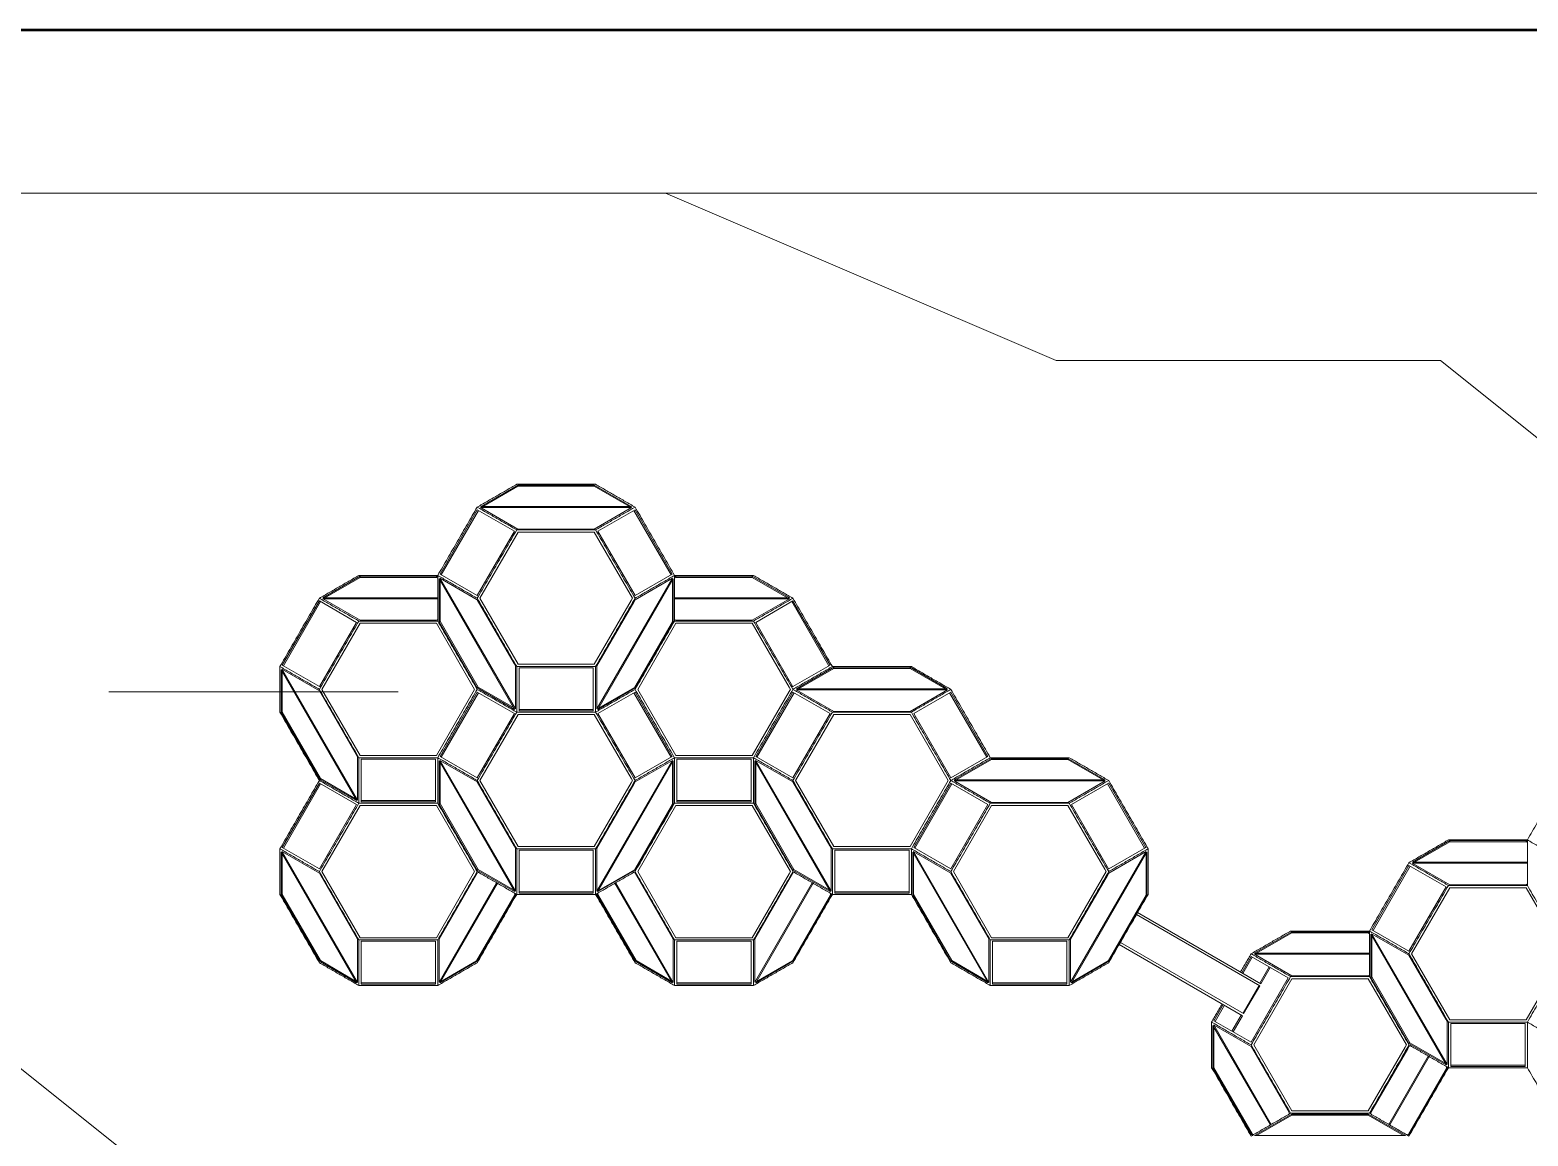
# Model space of a CAD drawing. Header units: millimetres. Extents: x 32551 to 59551, y -21458 to 15116.
# Drawn here: x 47876 to 48806, y 14429 to 15116 of the extents above; entities that cross this region are included whole.
import ezdxf

# ---------------------------------------------------------------- set-up
doc = ezdxf.new("R2010")
doc.units = ezdxf.units.MM
doc.layers.add('4TH DETAILS', color=120, linetype='Continuous', lineweight=15, true_color=0x39ffb0)
doc.layers.add('LAYOUT', color=141, linetype='Continuous', lineweight=50, true_color=0x7debff, plot=False)

msp = doc.modelspace()

# ---------------------------------------------------------------- linework, layer by layer
at = {"layer": '4TH DETAILS', "linetype": 'Continuous'}
for p, q in [((48155.503, 14819.949), (48178.64, 14833.307)), ((48178.64, 14832.6), (48156.728, 14819.949)), ((48178.64, 14832.6), (48178.64, 14833.307)), ((48178.64, 14833.307), (48226.001, 14833.307)), ((48226.001, 14832.6), (48178.64, 14832.6)), ((48226.001, 14832.6), (48226.001, 14833.307)), ((48226.001, 14833.307), (48248.867, 14820.105)), ((48247.914, 14819.949), (48226.001, 14832.6)), ((48130.292, 14778.049), (48153.331, 14817.954)), ((48154.048, 14817.54), (48131.009, 14777.635)), ((48153.331, 14817.954), (48176.37, 14804.653)), ((48155.775, 14819.165), (48155.466, 14819.343)), ((48249.175, 14819.343), (48155.466, 14819.343)), ((48155.503, 14819.949), (48249.138, 14819.949)), ((48178.64, 14805.963), (48155.775, 14819.165)), ((48249.175, 14819.343), (48226.001, 14805.963)), ((48228.249, 14804.64), (48251.288, 14817.942)), ((48248.867, 14820.105), (48249.138, 14819.949)), ((48273.611, 14777.622), (48250.571, 14817.528)), ((48251.288, 14817.942), (48251.311, 14817.903)), ((48251.311, 14817.903), (48274.328, 14778.036)), ((48176.37, 14804.653), (48153.331, 14764.747)), ((48154.96, 14763.067), (48178.641, 14804.082)), ((48226.001, 14805.963), (48178.64, 14805.963)), ((48178.641, 14804.082), (48226.001, 14804.082)), ((48226.001, 14804.082), (48249.681, 14763.067)), ((48251.288, 14764.734), (48228.249, 14804.64)), ((48057.524, 14763.38), (48080.661, 14776.738)), ((48080.661, 14776.031), (48058.748, 14763.38)), ((48080.661, 14776.031), (48080.661, 14776.738)), ((48080.661, 14776.738), (48128.022, 14776.738)), ((48128.022, 14776.031), (48080.661, 14776.031)), ((48128.022, 14776.031), (48128.022, 14776.738)), ((48128.022, 14776.738), (48128.836, 14776.268)), ((48128.836, 14775.561), (48128.022, 14776.031)), ((48129.651, 14748.454), (48129.651, 14775.171)), ((48176.468, 14694.08), (48129.651, 14775.171)), ((48130.131, 14775.52), (48130.465, 14775.328)), ((48130.131, 14775.52), (48177.011, 14694.321)), ((48130.263, 14748.808), (48130.263, 14774.11)), ((48153.331, 14764.747), (48130.292, 14778.049)), ((48130.465, 14775.328), (48153.331, 14762.126)), ((48227.63, 14694.347), (48274.488, 14775.508)), ((48274.991, 14775.171), (48228.173, 14694.08)), ((48274.328, 14778.036), (48251.311, 14764.747)), ((48251.311, 14762.126), (48274.488, 14775.508)), ((48274.623, 14748.666), (48274.623, 14774.534)), ((48274.991, 14775.171), (48274.991, 14748.454)), ((48275.805, 14776.268), (48276.62, 14776.738)), ((48276.62, 14776.031), (48275.805, 14775.561)), ((48276.62, 14776.031), (48276.62, 14776.738)), ((48276.62, 14776.738), (48323.981, 14776.738)), ((48323.981, 14776.031), (48276.62, 14776.031)), ((48323.981, 14776.031), (48323.981, 14776.738)), ((48323.981, 14776.738), (48346.846, 14763.537)), ((48345.893, 14763.38), (48323.981, 14776.031)), ((48251.311, 14764.747), (48251.288, 14764.734)), ((48032.312, 14721.48), (48055.351, 14761.386)), ((48056.069, 14760.972), (48033.029, 14721.066)), ((48055.351, 14761.386), (48078.391, 14748.084)), ((48057.795, 14762.596), (48057.487, 14762.774)), ((48128.836, 14762.774), (48057.487, 14762.774)), ((48057.524, 14763.38), (48128.836, 14763.38)), ((48080.661, 14749.395), (48057.795, 14762.596)), ((48153.331, 14762.126), (48176.197, 14722.521)), ((48178.641, 14722.051), (48154.96, 14763.067)), ((48248.867, 14761.656), (48226.001, 14722.051)), ((48227.63, 14721.11), (48250.496, 14760.715)), ((48249.681, 14763.067), (48248.867, 14761.656)), ((48250.496, 14760.715), (48251.311, 14762.126)), ((48275.805, 14763.38), (48347.118, 14763.38)), ((48347.155, 14762.774), (48275.805, 14762.774)), ((48347.155, 14762.774), (48323.981, 14749.395)), ((48326.228, 14748.071), (48349.268, 14761.373)), ((48346.846, 14763.537), (48347.118, 14763.38)), ((48371.59, 14721.054), (48348.551, 14760.959)), ((48349.268, 14761.373), (48349.29, 14761.334)), ((48349.29, 14761.334), (48372.307, 14721.468)), ((48078.391, 14748.084), (48055.351, 14708.179)), ((48056.981, 14706.498), (48080.661, 14747.513)), ((48128.022, 14749.395), (48080.661, 14749.395)), ((48080.661, 14747.513), (48128.021, 14747.513)), ((48128.021, 14747.513), (48150.887, 14707.909)), ((48128.836, 14749.865), (48128.022, 14749.395)), ((48130.263, 14748.808), (48129.651, 14748.454)), ((48153.331, 14707.439), (48129.651, 14748.454)), ((48153.943, 14707.792), (48130.263, 14748.808)), ((48250.943, 14707.651), (48274.623, 14748.666)), ((48274.991, 14748.454), (48252.125, 14708.849)), ((48252.94, 14706.498), (48276.62, 14747.513)), ((48274.623, 14748.666), (48274.991, 14748.454)), ((48276.62, 14749.395), (48275.805, 14749.865)), ((48323.981, 14749.395), (48276.62, 14749.395)), ((48276.62, 14747.513), (48323.981, 14747.513)), ((48323.981, 14747.513), (48346.846, 14707.909)), ((48349.268, 14708.166), (48326.228, 14748.071)), ((48031.671, 14691.886), (48031.671, 14718.602)), ((48078.489, 14637.512), (48031.671, 14718.602)), ((48032.151, 14718.952), (48032.486, 14718.759)), ((48032.151, 14718.952), (48079.032, 14637.753)), ((48055.351, 14708.179), (48032.312, 14721.48)), ((48032.486, 14718.759), (48055.351, 14705.557)), ((48176.197, 14722.521), (48177.011, 14721.11)), ((48177.011, 14721.11), (48177.011, 14694.321)), ((48226.001, 14722.051), (48178.641, 14722.051)), ((48179.281, 14719.8), (48225.36, 14719.8)), ((48179.281, 14693.196), (48179.281, 14719.8)), ((48225.36, 14719.8), (48225.36, 14693.196)), ((48227.63, 14694.347), (48227.63, 14721.11)), ((48372.307, 14721.468), (48349.29, 14708.179)), ((48351.462, 14706.812), (48374.6, 14720.17)), ((48374.6, 14719.463), (48352.687, 14706.812)), ((48374.6, 14719.463), (48374.6, 14720.17)), ((48374.6, 14720.17), (48421.96, 14720.17)), ((48421.96, 14719.463), (48374.6, 14719.463)), ((48421.96, 14719.463), (48421.96, 14720.17)), ((48421.96, 14720.17), (48444.826, 14706.968)), ((48443.873, 14706.812), (48421.96, 14719.463)), ((48032.283, 14692.239), (48032.283, 14717.542)), ((48055.351, 14705.557), (48078.217, 14665.953)), ((48080.661, 14665.483), (48056.981, 14706.498)), ((48151.702, 14706.498), (48128.021, 14665.483)), ((48130.292, 14664.912), (48153.331, 14704.817)), ((48154.048, 14704.403), (48131.009, 14664.498)), ((48150.887, 14707.909), (48151.702, 14706.498)), ((48153.943, 14707.792), (48153.331, 14707.439)), ((48176.468, 14694.08), (48153.331, 14707.439)), ((48153.331, 14704.817), (48176.37, 14691.516)), ((48175.856, 14695.141), (48153.943, 14707.792)), ((48251.311, 14707.439), (48228.173, 14694.08)), ((48228.249, 14691.503), (48251.288, 14704.805)), ((48228.541, 14694.717), (48250.943, 14707.651)), ((48273.611, 14664.485), (48250.571, 14704.39)), ((48250.943, 14707.651), (48251.311, 14707.439)), ((48251.288, 14704.805), (48251.311, 14704.766)), ((48252.125, 14708.849), (48251.311, 14707.439)), ((48251.311, 14704.766), (48274.328, 14664.899)), ((48276.62, 14665.483), (48252.94, 14706.498)), ((48346.846, 14705.087), (48323.981, 14665.483)), ((48326.251, 14664.912), (48349.29, 14704.817)), ((48350.007, 14704.403), (48326.968, 14664.498)), ((48346.846, 14707.909), (48347.661, 14706.498)), ((48347.661, 14706.498), (48346.846, 14705.087)), ((48349.29, 14708.179), (48349.268, 14708.166)), ((48349.29, 14704.817), (48372.33, 14691.516)), ((48351.734, 14706.028), (48351.426, 14706.206)), ((48445.134, 14706.206), (48351.426, 14706.206)), ((48351.462, 14706.812), (48445.098, 14706.812)), ((48374.6, 14692.826), (48351.734, 14706.028)), ((48445.134, 14706.206), (48421.96, 14692.826)), ((48424.208, 14691.503), (48447.247, 14704.805)), ((48444.826, 14706.968), (48445.098, 14706.812)), ((48469.57, 14664.485), (48446.53, 14704.39)), ((48447.247, 14704.805), (48447.27, 14704.766)), ((48447.27, 14704.766), (48470.287, 14664.899)), ((48032.283, 14692.239), (48031.671, 14691.886)), ((48055.351, 14650.87), (48031.671, 14691.886)), ((48055.964, 14651.224), (48032.283, 14692.239)), ((48176.37, 14691.516), (48153.331, 14651.61)), ((48154.96, 14649.929), (48178.641, 14690.945)), ((48178.641, 14690.945), (48226.001, 14690.945)), ((48179.281, 14694.024), (48225.36, 14694.024)), ((48225.36, 14693.196), (48179.281, 14693.196)), ((48226.001, 14690.945), (48248.867, 14651.34)), ((48251.288, 14651.597), (48228.249, 14691.503)), ((48372.33, 14691.516), (48349.29, 14651.61)), ((48350.919, 14649.929), (48374.6, 14690.945)), ((48421.96, 14692.826), (48374.6, 14692.826)), ((48374.6, 14690.945), (48421.96, 14690.945)), ((48421.96, 14690.945), (48445.64, 14649.929)), ((48447.247, 14651.597), (48424.208, 14691.503)), ((48078.217, 14665.953), (48079.032, 14664.542)), ((48079.032, 14664.542), (48079.032, 14637.753)), ((48128.021, 14665.483), (48080.661, 14665.483)), ((48081.302, 14663.231), (48127.381, 14663.231)), ((48081.302, 14636.628), (48081.302, 14663.231)), ((48127.381, 14663.231), (48127.381, 14636.628)), ((48153.331, 14651.61), (48130.292, 14664.912)), ((48274.328, 14664.899), (48251.311, 14651.61)), ((48323.981, 14665.483), (48276.62, 14665.483)), ((48277.261, 14663.231), (48323.34, 14663.231)), ((48277.261, 14636.628), (48277.261, 14663.231)), ((48323.34, 14663.231), (48323.34, 14636.628)), ((48349.29, 14651.61), (48326.251, 14664.912)), ((48470.287, 14664.899), (48447.27, 14651.61)), ((48449.442, 14650.243), (48472.579, 14663.601)), ((48472.579, 14662.894), (48450.667, 14650.243)), ((48472.579, 14662.894), (48472.579, 14663.601)), ((48472.579, 14663.601), (48519.94, 14663.601)), ((48519.94, 14662.894), (48472.579, 14662.894)), ((48519.94, 14662.894), (48519.94, 14663.601)), ((48519.94, 14663.601), (48542.806, 14650.4)), ((48541.852, 14650.243), (48519.94, 14662.894)), ((48129.651, 14635.317), (48129.651, 14662.034)), ((48176.468, 14580.943), (48129.651, 14662.034)), ((48130.131, 14662.383), (48130.465, 14662.19)), ((48130.131, 14662.383), (48177.011, 14581.184)), ((48130.263, 14635.671), (48130.263, 14660.973)), ((48130.465, 14662.19), (48153.331, 14648.989)), ((48227.63, 14581.21), (48274.488, 14662.371)), ((48274.991, 14662.034), (48228.173, 14580.943)), ((48251.311, 14648.989), (48274.488, 14662.371)), ((48274.623, 14635.529), (48274.623, 14661.397)), ((48274.991, 14662.034), (48274.991, 14635.317)), ((48325.61, 14635.317), (48325.61, 14662.034)), ((48372.427, 14580.943), (48325.61, 14662.034)), ((48326.09, 14662.383), (48326.424, 14662.19)), ((48326.09, 14662.383), (48372.97, 14581.184)), ((48326.222, 14635.671), (48326.222, 14660.973)), ((48326.424, 14662.19), (48349.29, 14648.989)), ((48032.312, 14608.343), (48055.351, 14648.249)), ((48056.069, 14647.835), (48033.029, 14607.929)), ((48055.964, 14651.224), (48055.351, 14650.87)), ((48056.166, 14650.4), (48055.351, 14650.87)), ((48055.351, 14648.249), (48078.391, 14634.947)), ((48077.876, 14638.572), (48055.964, 14651.224)), ((48078.489, 14637.512), (48056.166, 14650.4)), ((48153.331, 14648.989), (48176.197, 14609.384)), ((48178.641, 14608.914), (48154.96, 14649.929)), ((48248.867, 14648.518), (48226.001, 14608.914)), ((48227.63, 14607.973), (48250.496, 14647.578)), ((48248.867, 14651.34), (48249.681, 14649.929)), ((48249.681, 14649.929), (48248.867, 14648.518)), ((48250.496, 14647.578), (48251.311, 14648.989)), ((48251.311, 14651.61), (48251.288, 14651.597)), ((48349.29, 14648.989), (48372.156, 14609.384)), ((48374.6, 14608.914), (48350.919, 14649.929)), ((48444.826, 14648.518), (48421.96, 14608.914)), ((48424.23, 14608.343), (48447.27, 14648.249)), ((48447.987, 14647.835), (48424.947, 14607.929)), ((48445.64, 14649.929), (48444.826, 14648.518)), ((48447.27, 14651.61), (48447.247, 14651.597)), ((48447.27, 14648.249), (48470.309, 14634.947)), ((48449.713, 14649.459), (48449.405, 14649.637)), ((48543.114, 14649.637), (48449.405, 14649.637)), ((48449.442, 14650.243), (48543.077, 14650.243)), ((48472.579, 14636.258), (48449.713, 14649.459)), ((48543.114, 14649.637), (48519.94, 14636.258)), ((48522.188, 14634.934), (48545.227, 14648.236)), ((48542.806, 14650.4), (48543.077, 14650.243)), ((48567.549, 14607.916), (48544.51, 14647.822)), ((48545.227, 14648.236), (48545.249, 14648.197)), ((48545.249, 14648.197), (48568.267, 14608.33)), ((48078.391, 14634.947), (48055.351, 14595.042)), ((48081.302, 14637.456), (48127.381, 14637.456)), ((48127.381, 14636.628), (48081.302, 14636.628)), ((48130.263, 14635.671), (48129.651, 14635.317)), ((48153.331, 14594.301), (48129.651, 14635.317)), ((48153.943, 14594.655), (48130.263, 14635.671)), ((48250.943, 14594.514), (48274.623, 14635.529)), ((48274.991, 14635.317), (48252.125, 14595.712)), ((48274.623, 14635.529), (48274.991, 14635.317)), ((48277.261, 14637.456), (48323.34, 14637.456)), ((48323.34, 14636.628), (48277.261, 14636.628)), ((48326.222, 14635.671), (48325.61, 14635.317)), ((48349.29, 14594.301), (48325.61, 14635.317)), ((48349.903, 14594.655), (48326.222, 14635.671)), ((48470.309, 14634.947), (48447.27, 14595.042)), ((48519.94, 14636.258), (48472.579, 14636.258)), ((48545.227, 14595.029), (48522.188, 14634.934)), ((48056.981, 14593.361), (48080.661, 14634.376)), ((48080.661, 14634.376), (48128.021, 14634.376)), ((48128.021, 14634.376), (48150.887, 14594.772)), ((48252.94, 14593.361), (48276.62, 14634.376)), ((48276.62, 14634.376), (48323.981, 14634.376)), ((48323.981, 14634.376), (48347.661, 14593.361)), ((48448.899, 14593.361), (48472.579, 14634.376)), ((48472.579, 14634.376), (48519.94, 14634.376)), ((48519.94, 14634.376), (48542.805, 14594.772)), ((48055.351, 14595.042), (48032.312, 14608.343)), ((48176.197, 14609.384), (48177.011, 14607.973)), ((48177.011, 14607.973), (48177.011, 14581.184)), ((48226.001, 14608.914), (48178.641, 14608.914)), ((48179.281, 14606.663), (48225.36, 14606.663)), ((48179.281, 14580.059), (48179.281, 14606.663)), ((48225.36, 14606.663), (48225.36, 14580.059)), ((48227.63, 14581.21), (48227.63, 14607.973)), ((48372.156, 14609.384), (48372.97, 14607.973)), ((48372.97, 14607.973), (48372.97, 14581.184)), ((48421.96, 14608.914), (48374.6, 14608.914)), ((48375.24, 14606.663), (48421.319, 14606.663)), ((48375.24, 14580.059), (48375.24, 14606.663)), ((48421.319, 14606.663), (48421.319, 14580.059)), ((48447.27, 14595.042), (48424.23, 14608.343)), ((48568.267, 14608.33), (48545.249, 14595.042)), ((48733.789, 14599.212), (48756.927, 14612.57)), ((48756.927, 14611.863), (48735.014, 14599.212)), ((48756.927, 14611.863), (48756.927, 14612.57)), ((48756.927, 14612.57), (48804.287, 14612.57)), ((48804.287, 14611.863), (48756.927, 14611.863)), ((48804.287, 14611.863), (48804.287, 14612.57)), ((48804.287, 14612.57), (48805.102, 14612.1)), ((48805.102, 14611.393), (48804.287, 14611.863)), ((48031.671, 14578.748), (48031.671, 14605.465)), ((48078.489, 14524.375), (48031.671, 14605.465)), ((48032.151, 14605.815), (48032.486, 14605.622)), ((48032.151, 14605.815), (48079.032, 14524.616)), ((48032.283, 14579.102), (48032.283, 14604.404)), ((48032.486, 14605.622), (48055.351, 14592.42)), ((48423.589, 14578.748), (48423.589, 14605.465)), ((48470.407, 14524.375), (48423.589, 14605.465)), ((48424.07, 14605.815), (48424.404, 14605.622)), ((48424.07, 14605.815), (48470.95, 14524.616)), ((48424.202, 14579.102), (48424.202, 14604.404)), ((48424.404, 14605.622), (48447.27, 14592.42)), ((48521.569, 14524.642), (48568.427, 14605.802)), ((48568.93, 14605.465), (48522.112, 14524.375)), ((48545.249, 14592.42), (48568.427, 14605.802)), ((48568.562, 14578.961), (48568.562, 14604.829)), ((48568.93, 14605.465), (48568.93, 14578.748)), ((48734.061, 14598.428), (48733.753, 14598.606)), ((48805.102, 14598.606), (48733.753, 14598.606)), ((48733.789, 14599.212), (48805.102, 14599.212)), ((48756.927, 14585.227), (48734.061, 14598.428)), ((48055.351, 14592.42), (48078.217, 14552.816)), ((48080.661, 14552.346), (48056.981, 14593.361)), ((48150.887, 14591.95), (48128.021, 14552.346)), ((48129.651, 14551.405), (48152.516, 14591.009)), ((48150.887, 14594.772), (48151.702, 14593.361)), ((48151.702, 14593.361), (48150.887, 14591.95)), ((48152.516, 14591.009), (48153.331, 14592.42)), ((48153.943, 14594.655), (48153.331, 14594.301)), ((48176.468, 14580.943), (48153.331, 14594.301)), ((48153.331, 14592.42), (48154.146, 14592.891)), ((48175.856, 14582.004), (48153.943, 14594.655)), ((48251.311, 14594.301), (48228.173, 14580.943)), ((48228.541, 14581.58), (48250.943, 14594.514)), ((48250.496, 14592.891), (48251.311, 14592.42)), ((48250.943, 14594.514), (48251.311, 14594.301)), ((48252.125, 14595.712), (48251.311, 14594.301)), ((48251.311, 14592.42), (48274.176, 14552.816)), ((48276.62, 14552.346), (48252.94, 14593.361)), ((48346.846, 14591.95), (48323.981, 14552.346)), ((48325.61, 14551.405), (48348.476, 14591.009)), ((48347.661, 14593.361), (48346.846, 14591.95)), ((48348.476, 14591.009), (48349.29, 14592.42)), ((48349.903, 14594.655), (48349.29, 14594.301)), ((48372.427, 14580.943), (48349.29, 14594.301)), ((48349.29, 14592.42), (48350.105, 14592.891)), ((48371.815, 14582.004), (48349.903, 14594.655)), ((48447.27, 14592.42), (48470.136, 14552.816)), ((48472.579, 14552.346), (48448.899, 14593.361)), ((48543.62, 14593.361), (48519.94, 14552.346)), ((48521.569, 14551.405), (48544.435, 14591.009)), ((48542.805, 14594.772), (48543.62, 14593.361)), ((48544.435, 14591.009), (48545.249, 14592.42)), ((48545.249, 14595.042), (48545.227, 14595.029)), ((48708.578, 14557.312), (48731.617, 14597.218)), ((48732.334, 14596.804), (48709.295, 14556.898)), ((48731.617, 14597.218), (48754.657, 14583.916)), ((48032.283, 14579.102), (48031.671, 14578.748)), ((48055.351, 14537.733), (48031.671, 14578.748)), ((48055.964, 14538.086), (48032.283, 14579.102)), ((48129.651, 14524.642), (48165.327, 14586.435)), ((48165.85, 14586.133), (48130.194, 14524.375)), ((48152.964, 14537.945), (48176.644, 14578.961)), ((48177.011, 14578.748), (48154.146, 14539.144)), ((48176.644, 14578.961), (48176.644, 14579.901)), ((48176.644, 14578.961), (48177.011, 14578.748)), ((48177.011, 14579.689), (48177.011, 14578.748)), ((48179.281, 14580.887), (48225.36, 14580.887)), ((48225.36, 14580.059), (48179.281, 14580.059)), ((48227.63, 14578.748), (48227.63, 14579.689)), ((48228.243, 14579.102), (48227.63, 14578.748)), ((48251.311, 14537.733), (48227.63, 14578.748)), ((48228.243, 14579.102), (48228.243, 14580.043)), ((48251.923, 14538.086), (48228.243, 14579.102)), ((48274.448, 14524.375), (48238.792, 14586.133)), ((48239.303, 14586.429), (48274.991, 14524.616)), ((48325.61, 14524.642), (48361.286, 14586.435)), ((48361.809, 14586.133), (48326.153, 14524.375)), ((48348.923, 14537.945), (48372.603, 14578.961)), ((48372.97, 14578.748), (48350.105, 14539.144)), ((48372.603, 14578.961), (48372.603, 14579.901)), ((48372.603, 14578.961), (48372.97, 14578.748)), ((48372.97, 14579.689), (48372.97, 14578.748)), ((48375.24, 14580.887), (48421.319, 14580.887)), ((48421.319, 14580.059), (48375.24, 14580.059)), ((48424.202, 14579.102), (48423.589, 14578.748)), ((48447.27, 14537.733), (48423.589, 14578.748)), ((48447.882, 14538.086), (48424.202, 14579.102)), ((48544.882, 14537.945), (48568.562, 14578.961)), ((48568.93, 14578.748), (48546.064, 14539.144)), ((48568.562, 14578.961), (48568.93, 14578.748)), ((48754.657, 14583.916), (48731.617, 14544.01)), ((48733.247, 14542.33), (48756.927, 14583.345)), ((48804.287, 14585.227), (48756.927, 14585.227)), ((48756.927, 14583.345), (48804.287, 14583.345)), ((48805.102, 14585.697), (48804.287, 14585.227)), ((48804.287, 14583.345), (48827.968, 14542.33)), ((48562.497, 14566.666), (48639.002, 14522.496)), ((48563.225, 14567.926), (48639.729, 14523.756)), ((48078.217, 14552.816), (48079.032, 14551.405)), ((48079.032, 14551.405), (48079.032, 14524.616)), ((48128.021, 14552.346), (48080.661, 14552.346)), ((48129.651, 14524.642), (48129.651, 14551.405)), ((48274.176, 14552.816), (48274.991, 14551.405)), ((48274.991, 14551.405), (48274.991, 14524.616)), ((48323.981, 14552.346), (48276.62, 14552.346)), ((48325.61, 14524.642), (48325.61, 14551.405)), ((48470.136, 14552.816), (48470.95, 14551.405)), ((48470.95, 14551.405), (48470.95, 14524.616)), ((48519.94, 14552.346), (48472.579, 14552.346)), ((48521.569, 14524.642), (48521.569, 14551.405)), ((48635.81, 14542.643), (48658.947, 14556.002)), ((48658.947, 14555.295), (48637.035, 14542.643)), ((48658.947, 14555.295), (48658.947, 14556.002)), ((48658.947, 14556.002), (48706.308, 14556.002)), ((48706.308, 14555.295), (48658.947, 14555.295)), ((48706.308, 14555.295), (48706.308, 14556.002)), ((48706.308, 14556.002), (48707.122, 14555.531)), ((48707.122, 14554.824), (48706.308, 14555.295)), ((48707.937, 14527.717), (48707.937, 14554.434)), ((48754.755, 14473.344), (48707.937, 14554.434)), ((48708.417, 14554.784), (48708.752, 14554.591)), ((48708.417, 14554.784), (48755.298, 14473.585)), ((48708.549, 14528.071), (48708.549, 14553.373)), ((48731.617, 14544.01), (48708.578, 14557.312)), ((48708.752, 14554.591), (48731.617, 14541.389)), ((48081.302, 14550.094), (48127.381, 14550.094)), ((48081.302, 14523.491), (48081.302, 14550.094)), ((48127.381, 14550.094), (48127.381, 14523.491)), ((48277.261, 14550.094), (48323.34, 14550.094)), ((48277.261, 14523.491), (48277.261, 14550.094)), ((48323.34, 14550.094), (48323.34, 14523.491)), ((48473.22, 14550.094), (48519.299, 14550.094)), ((48473.22, 14523.491), (48473.22, 14550.094)), ((48519.299, 14550.094), (48519.299, 14523.491)), ((48551.769, 14548.085), (48628.274, 14503.915)), ((48552.497, 14549.345), (48629.002, 14505.175)), ((48636.081, 14541.86), (48635.773, 14542.038)), ((48707.122, 14542.038), (48635.773, 14542.038)), ((48635.81, 14542.643), (48707.122, 14542.643)), ((48658.947, 14528.658), (48636.081, 14541.86)), ((48756.927, 14501.314), (48733.247, 14542.33)), ((48055.964, 14538.086), (48055.351, 14537.733)), ((48056.166, 14537.263), (48055.351, 14537.733)), ((48077.876, 14525.435), (48055.964, 14538.086)), ((48078.489, 14524.375), (48056.166, 14537.263)), ((48153.331, 14537.733), (48130.194, 14524.375)), ((48130.561, 14525.011), (48152.964, 14537.945)), ((48152.964, 14537.945), (48153.331, 14537.733)), ((48154.146, 14539.144), (48153.331, 14537.733)), ((48251.923, 14538.086), (48251.311, 14537.733)), ((48274.448, 14524.375), (48251.311, 14537.733)), ((48273.835, 14525.435), (48251.923, 14538.086)), ((48349.29, 14537.733), (48326.153, 14524.375)), ((48326.52, 14525.011), (48348.923, 14537.945)), ((48348.923, 14537.945), (48349.29, 14537.733)), ((48350.105, 14539.144), (48349.29, 14537.733)), ((48447.882, 14538.086), (48447.27, 14537.733)), ((48470.407, 14524.375), (48447.27, 14537.733)), ((48469.795, 14525.435), (48447.882, 14538.086)), ((48545.249, 14537.733), (48522.112, 14524.375)), ((48522.479, 14525.011), (48544.882, 14537.945)), ((48544.882, 14537.945), (48545.249, 14537.733)), ((48546.064, 14539.144), (48545.249, 14537.733)), ((48627.846, 14530.617), (48633.638, 14540.649)), ((48634.355, 14540.235), (48628.563, 14530.203)), ((48633.638, 14540.649), (48656.677, 14527.347)), ((48639.002, 14524.176), (48644.794, 14534.208)), ((48639.729, 14523.756), (48645.521, 14533.788)), ((48731.617, 14541.389), (48754.483, 14501.785)), ((48827.153, 14540.919), (48804.287, 14501.314)), ((48081.302, 14524.319), (48127.381, 14524.319)), ((48127.381, 14523.491), (48081.302, 14523.491)), ((48277.261, 14524.319), (48323.34, 14524.319)), ((48323.34, 14523.491), (48277.261, 14523.491)), ((48473.22, 14524.319), (48519.299, 14524.319)), ((48519.299, 14523.491), (48473.22, 14523.491)), ((48656.677, 14527.347), (48633.638, 14487.442)), ((48635.267, 14485.761), (48658.947, 14526.777)), ((48706.308, 14528.658), (48658.947, 14528.658)), ((48658.947, 14526.777), (48706.308, 14526.777)), ((48707.122, 14529.128), (48706.308, 14528.658)), ((48706.308, 14526.777), (48729.988, 14485.761)), ((48708.549, 14528.071), (48707.937, 14527.717)), ((48731.617, 14486.702), (48707.937, 14527.717)), ((48732.23, 14487.055), (48708.549, 14528.071)), ((48628.65, 14505.378), (48638.65, 14522.699)), ((48629.002, 14505.175), (48639.002, 14522.496)), ((48610.598, 14500.744), (48616.39, 14510.776)), ((48617.107, 14510.362), (48611.315, 14500.33)), ((48621.754, 14494.303), (48627.546, 14504.335)), ((48609.957, 14471.149), (48609.957, 14497.866)), ((48645.614, 14436.107), (48609.957, 14497.866)), ((48610.438, 14498.215), (48610.772, 14498.022)), ((48610.438, 14498.215), (48646.125, 14436.403)), ((48610.57, 14471.502), (48610.57, 14496.805)), ((48633.638, 14487.442), (48610.598, 14500.744)), ((48610.772, 14498.022), (48633.638, 14484.821)), ((48622.482, 14493.883), (48628.274, 14503.915)), ((48754.483, 14501.785), (48755.298, 14500.374)), ((48755.298, 14500.374), (48755.298, 14473.585)), ((48804.287, 14501.314), (48756.927, 14501.314)), ((48757.568, 14499.063), (48803.647, 14499.063)), ((48757.568, 14472.459), (48757.568, 14499.063)), ((48803.647, 14499.063), (48803.647, 14472.459)), ((48658.947, 14444.746), (48635.267, 14485.761)), ((48729.988, 14485.761), (48729.173, 14484.35)), ((48732.23, 14487.055), (48731.617, 14486.702)), ((48754.755, 14473.344), (48731.617, 14486.702)), ((48754.142, 14474.404), (48732.23, 14487.055)), ((48633.638, 14484.821), (48656.503, 14445.216)), ((48729.173, 14484.35), (48706.308, 14444.746)), ((48707.937, 14443.805), (48730.803, 14483.41)), ((48719.118, 14436.409), (48743.613, 14478.835)), ((48744.136, 14478.534), (48719.641, 14436.107)), ((48730.803, 14483.41), (48731.617, 14484.821)), ((48731.617, 14484.821), (48732.432, 14485.291)), ((48610.57, 14471.502), (48609.957, 14471.149)), ((48633.638, 14430.133), (48609.957, 14471.149)), ((48634.25, 14430.487), (48610.57, 14471.502)), ((48731.25, 14430.345), (48754.93, 14471.361)), ((48755.298, 14471.149), (48732.432, 14431.544)), ((48754.93, 14471.361), (48754.93, 14472.302)), ((48754.93, 14471.361), (48755.298, 14471.149)), ((48755.298, 14472.089), (48755.298, 14471.149)), ((48757.568, 14473.288), (48803.647, 14473.288)), ((48803.647, 14472.459), (48757.568, 14472.459)), ((48635.81, 14429.506), (48658.947, 14442.865)), ((48658.947, 14442.158), (48637.035, 14429.506)), ((48656.503, 14445.216), (48657.318, 14443.805)), ((48657.318, 14443.805), (48657.318, 14442.865)), ((48706.308, 14444.746), (48658.947, 14444.746)), ((48658.947, 14442.158), (48658.947, 14442.865)), ((48658.947, 14442.865), (48706.308, 14442.865)), ((48706.308, 14442.158), (48658.947, 14442.158)), ((48706.308, 14442.158), (48706.308, 14442.865)), ((48706.308, 14442.865), (48729.174, 14429.663)), ((48728.22, 14429.506), (48706.308, 14442.158)), ((48707.937, 14442.865), (48707.937, 14443.805)), ((48634.25, 14430.487), (48633.638, 14430.133)), ((48634.452, 14429.663), (48633.638, 14430.133)), ((48635.065, 14430.017), (48634.25, 14430.487)), ((48730.435, 14429.875), (48731.25, 14430.345)), ((48731.617, 14430.133), (48730.803, 14429.663)), ((48731.25, 14430.345), (48731.617, 14430.133)), ((48732.432, 14431.544), (48731.617, 14430.133)), ((48635.81, 14429.506), (48729.445, 14429.506)), ((48729.174, 14429.663), (48729.445, 14429.506))]:
    msp.add_line(p, q, dxfattribs=at)
at = {"layer": '4TH DETAILS'}
msp.add_line((48104.164, 14705.042), (47924.594, 14705.042), dxfattribs=at)
msp.add_lwpolyline([(41649.126, 6214.575), (50449.126, 6214.575), (50449.126, 15014.575), (41649.126, 15014.575)], close=True, dxfattribs=at)
for points in [[(47008.675, 15014.575), (47320.46, 14910.647), (48512.728, 13956.832), (49228.088, 13479.925), (49228.088, 11095.389), (48989.635, 10380.028), (49138.044, 9489.575)], [(48270.229, 15014.575), (48512.728, 14910.647), (48751.181, 14910.647), (49943.449, 13956.832), (50181.903, 12764.564), (50181.903, 12049.203), (49704.996, 10380.028), (49704.996, 9489.575)]]:
    msp.add_lwpolyline(points, dxfattribs=at)
at = {"layer": '4TH DETAILS', "linetype": 'Continuous', "ltscale": 0.5}
for points in [[(48153.331, 14819.635), (48177.826, 14833.777)], [(48226.816, 14833.777), (48177.826, 14833.777)], [(48226.816, 14833.777), (48251.311, 14819.635)], [(48128.836, 14777.209), (48153.331, 14819.635)], [(48177.826, 14805.493), (48153.331, 14819.635)], [(48226.816, 14805.493), (48251.311, 14819.635)], [(48275.805, 14777.209), (48251.311, 14819.635)], [(48153.331, 14763.067), (48177.826, 14805.493)], [(48177.826, 14805.493), (48226.816, 14805.493)], [(48251.311, 14763.067), (48226.816, 14805.493)], [(48055.351, 14763.067), (48079.846, 14777.209)], [(48128.836, 14777.209), (48079.846, 14777.209)], [(48128.836, 14748.924), (48128.836, 14777.209)], [(48153.331, 14763.067), (48128.836, 14777.209)], [(48251.311, 14763.067), (48275.805, 14777.209)], [(48324.795, 14777.209), (48275.805, 14777.209)], [(48275.805, 14748.924), (48275.805, 14777.209)], [(48324.795, 14777.209), (48349.29, 14763.067)], [(48030.856, 14720.64), (48055.351, 14763.067)], [(48079.846, 14748.924), (48055.351, 14763.067)], [(48177.826, 14720.64), (48153.331, 14763.067)], [(48226.816, 14720.64), (48251.311, 14763.067)], [(48324.795, 14748.924), (48349.29, 14763.067)], [(48373.785, 14720.64), (48349.29, 14763.067)], [(48055.351, 14706.498), (48079.846, 14748.924)], [(48079.846, 14748.924), (48128.836, 14748.924)], [(48153.331, 14706.498), (48128.836, 14748.924)], [(48251.311, 14706.498), (48275.805, 14748.924)], [(48275.805, 14748.924), (48324.795, 14748.924)], [(48349.29, 14706.498), (48324.795, 14748.924)], [(48030.856, 14692.356), (48030.856, 14720.64)], [(48055.351, 14706.498), (48030.856, 14720.64)], [(48177.826, 14720.64), (48226.816, 14720.64)], [(48177.826, 14720.64), (48177.826, 14692.356)], [(48226.816, 14720.64), (48226.816, 14692.356)], [(48349.29, 14706.498), (48373.785, 14720.64)], [(48422.775, 14720.64), (48373.785, 14720.64)], [(48422.775, 14720.64), (48447.27, 14706.498)], [(48079.846, 14664.072), (48055.351, 14706.498)], [(48128.836, 14664.072), (48153.331, 14706.498)], [(48177.826, 14692.356), (48153.331, 14706.498)], [(48226.816, 14692.356), (48251.311, 14706.498)], [(48275.805, 14664.072), (48251.311, 14706.498)], [(48324.795, 14664.072), (48349.29, 14706.498)], [(48373.785, 14692.356), (48349.29, 14706.498)], [(48422.775, 14692.356), (48447.27, 14706.498)], [(48471.765, 14664.072), (48447.27, 14706.498)], [(48030.856, 14692.356), (48055.351, 14649.929)], [(48153.331, 14649.929), (48177.826, 14692.356)], [(48177.826, 14692.356), (48226.816, 14692.356)], [(48251.311, 14649.929), (48226.816, 14692.356)], [(48349.29, 14649.929), (48373.785, 14692.356)], [(48373.785, 14692.356), (48422.775, 14692.356)], [(48447.27, 14649.929), (48422.775, 14692.356)], [(48079.846, 14664.072), (48128.836, 14664.072)], [(48079.846, 14664.072), (48079.846, 14635.787)], [(48128.836, 14635.787), (48128.836, 14664.072)], [(48153.331, 14649.929), (48128.836, 14664.072)], [(48251.311, 14649.929), (48275.805, 14664.072)], [(48275.805, 14664.072), (48324.795, 14664.072)], [(48275.805, 14664.072), (48275.805, 14635.787)], [(48349.29, 14649.929), (48324.795, 14664.072)], [(48324.795, 14664.072), (48324.795, 14635.787)], [(48447.27, 14649.929), (48471.765, 14664.072)], [(48520.754, 14664.072), (48471.765, 14664.072)], [(48520.754, 14664.072), (48545.249, 14649.929)], [(48805.102, 14613.041), (48829.597, 14655.467)], [(48030.856, 14607.503), (48055.351, 14649.929)], [(48079.846, 14635.787), (48055.351, 14649.929)], [(48177.826, 14607.503), (48153.331, 14649.929)], [(48226.816, 14607.503), (48251.311, 14649.929)], [(48373.785, 14607.503), (48349.29, 14649.929)], [(48422.775, 14607.503), (48447.27, 14649.929)], [(48471.765, 14635.787), (48447.27, 14649.929)], [(48520.754, 14635.787), (48545.249, 14649.929)], [(48569.744, 14607.503), (48545.249, 14649.929)], [(48055.351, 14593.361), (48079.846, 14635.787)], [(48079.846, 14635.787), (48128.836, 14635.787)], [(48153.331, 14593.361), (48128.836, 14635.787)], [(48251.311, 14593.361), (48275.805, 14635.787)], [(48275.805, 14635.787), (48324.795, 14635.787)], [(48349.29, 14593.361), (48324.795, 14635.787)], [(48447.27, 14593.361), (48471.765, 14635.787)], [(48471.765, 14635.787), (48520.754, 14635.787)], [(48545.249, 14593.361), (48520.754, 14635.787)], [(48030.856, 14579.219), (48030.856, 14607.503)], [(48055.351, 14593.361), (48030.856, 14607.503)], [(48177.826, 14607.503), (48226.816, 14607.503)], [(48177.826, 14607.503), (48177.826, 14579.219)], [(48226.816, 14607.503), (48226.816, 14579.219)], [(48373.785, 14607.503), (48422.775, 14607.503)], [(48373.785, 14607.503), (48373.785, 14579.219)], [(48447.27, 14593.361), (48422.775, 14607.503)], [(48422.775, 14607.503), (48422.775, 14579.219)], [(48545.249, 14593.361), (48569.744, 14607.503)], [(48569.744, 14579.219), (48569.744, 14607.503)], [(48731.617, 14598.898), (48756.112, 14613.041)], [(48805.102, 14613.041), (48756.112, 14613.041)], [(48805.102, 14584.756), (48805.102, 14613.041)], [(48829.597, 14598.898), (48805.102, 14613.041)], [(48707.122, 14556.472), (48731.617, 14598.898)], [(48756.112, 14584.756), (48731.617, 14598.898)], [(48079.846, 14550.935), (48055.351, 14593.361)], [(48128.836, 14550.935), (48153.331, 14593.361)], [(48153.331, 14593.361), (48177.826, 14579.219)], [(48226.816, 14579.219), (48251.311, 14593.361)], [(48275.805, 14550.935), (48251.311, 14593.361)], [(48324.795, 14550.935), (48349.29, 14593.361)], [(48349.29, 14593.361), (48373.785, 14579.219)], [(48471.765, 14550.935), (48447.27, 14593.361)], [(48520.754, 14550.935), (48545.249, 14593.361)], [(48030.856, 14579.219), (48055.351, 14536.792)], [(48177.826, 14579.219), (48153.331, 14536.792)], [(48177.826, 14579.219), (48226.816, 14579.219)], [(48226.816, 14579.219), (48251.311, 14536.792)], [(48373.785, 14579.219), (48349.29, 14536.792)], [(48373.785, 14579.219), (48422.775, 14579.219)], [(48422.775, 14579.219), (48447.27, 14536.792)], [(48569.744, 14579.219), (48545.249, 14536.792)], [(48731.617, 14542.33), (48756.112, 14584.756)], [(48756.112, 14584.756), (48805.102, 14584.756)], [(48829.597, 14542.33), (48805.102, 14584.756)], [(48079.846, 14550.935), (48128.836, 14550.935)], [(48079.846, 14550.935), (48079.846, 14522.65)], [(48128.836, 14550.935), (48128.836, 14522.65)], [(48275.805, 14550.935), (48324.795, 14550.935)], [(48275.805, 14550.935), (48275.805, 14522.65)], [(48324.795, 14550.935), (48324.795, 14522.65)], [(48471.765, 14550.935), (48520.754, 14550.935)], [(48471.765, 14550.935), (48471.765, 14522.65)], [(48520.754, 14550.935), (48520.754, 14522.65)], [(48633.638, 14542.33), (48658.133, 14556.472)], [(48707.122, 14556.472), (48658.133, 14556.472)], [(48707.122, 14528.188), (48707.122, 14556.472)], [(48731.617, 14542.33), (48707.122, 14556.472)], [(48627.118, 14531.037), (48633.638, 14542.33)], [(48658.133, 14528.188), (48633.638, 14542.33)], [(48756.112, 14499.903), (48731.617, 14542.33)], [(48805.102, 14499.903), (48829.597, 14542.33)], [(48055.351, 14536.792), (48079.846, 14522.65)], [(48128.836, 14522.65), (48153.331, 14536.792)], [(48251.311, 14536.792), (48275.805, 14522.65)], [(48324.795, 14522.65), (48349.29, 14536.792)], [(48447.27, 14536.792), (48471.765, 14522.65)], [(48520.754, 14522.65), (48545.249, 14536.792)], [(48633.638, 14485.761), (48658.133, 14528.188)], [(48658.133, 14528.188), (48707.122, 14528.188)], [(48731.617, 14485.761), (48707.122, 14528.188)], [(48079.846, 14522.65), (48128.836, 14522.65)], [(48275.805, 14522.65), (48324.795, 14522.65)], [(48471.765, 14522.65), (48520.754, 14522.65)], [(48609.143, 14499.903), (48615.663, 14511.196)], [(48609.143, 14471.619), (48609.143, 14499.903)], [(48633.638, 14485.761), (48609.143, 14499.903)], [(48756.112, 14499.903), (48805.102, 14499.903)], [(48756.112, 14499.903), (48756.112, 14471.619)], [(48805.102, 14471.619), (48805.102, 14499.903)], [(48829.597, 14485.761), (48805.102, 14499.903)], [(48658.133, 14443.335), (48633.638, 14485.761)], [(48707.122, 14443.335), (48731.617, 14485.761)], [(48731.617, 14485.761), (48756.112, 14471.619)], [(48609.143, 14471.619), (48633.638, 14429.193)], [(48756.112, 14471.619), (48731.617, 14429.193)], [(48756.112, 14471.619), (48805.102, 14471.619)], [(48805.102, 14471.619), (48829.597, 14429.193)], [(48633.638, 14429.193), (48658.133, 14443.335)], [(48658.133, 14443.335), (48707.122, 14443.335)], [(48707.122, 14443.335), (48731.617, 14429.193)]]:
    msp.add_open_spline(points, degree=1, dxfattribs=at)
at = {"layer": 'LAYOUT'}
msp.add_lwpolyline([(32550.723, 15115.853), (59550.723, 15115.853)], dxfattribs=at)
msp.add_lwpolyline([(41550.723, 15115.853), (50550.723, 15115.853), (50550.723, 6115.853), (41550.723, 6115.853)], close=True, dxfattribs=at)
msp.add_lwpolyline([(41550.723, 15115.853), (50550.723, 15115.853), (50550.723, 6115.853), (41550.723, 6115.853)], close=True, dxfattribs=at)

doc.saveas('drawing.dxf')
